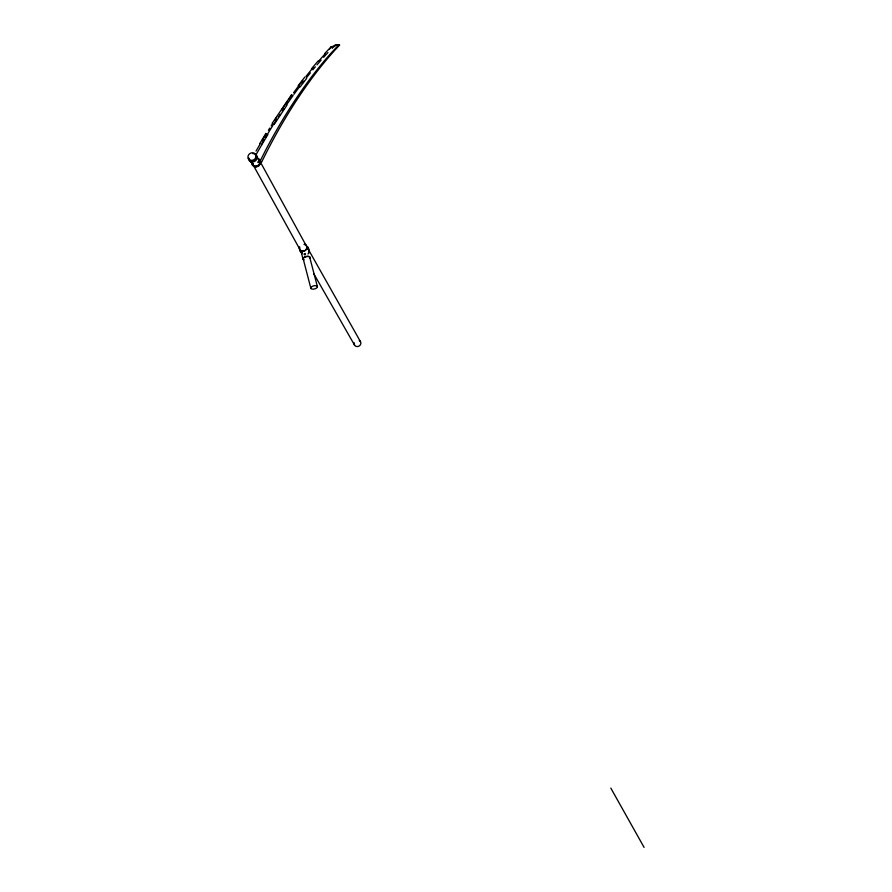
<?xml version="1.0" encoding="UTF-8"?>
<svg xmlns="http://www.w3.org/2000/svg" width="892" height="892" viewBox="0 0 892 892"><rect width="100%" height="100%" fill="white"/><g stroke="black" fill="none" stroke-linecap="round" stroke-linejoin="round"><path stroke-width="1.34" d="M259.238 163.894L259.628 163.002M255.536 155.576L261.702 144.872M259.661 143.802L265.894 133.387M261.668 144.917L267.89 134.525M324.643 53.62L330.999 46.941L332.571 47.856M272.205 123.263L291.628 94.574M274.145 124.49L286.99 105.122M300.058 86.981L306.647 78.418M298.207 85.643L304.819 77.069M311.431 68.862L318.054 61.035M339.584 45.102L338.715 44.957L332.259 51.825A218.841 79.12 -64.7 0 0 265.604 150.246L260.286 160.794L261.512 162.377A216.366 78.161 -64.8 0 1 339.584 45.124L335.76 44.778L331.501 47.064A263.475 94.73 -64.4 0 0 329.639 49.004M256.929 165.767L257.844 165.321M338.715 44.957L335.916 45.381L332.616 47.588L331.501 47.064M254.12 165.678L255 165.945M332.326 47.767L330.977 46.975M249.08 158.163C249.448 164.741 260.007 159.568 255.513 155.052L258.747 159.668M610.819 788.104L644.091 847.4M249.537 159.891L252.782 164.496L252.436 163.682M250.106 160.582L252.704 164.262M257.387 157.572L258.669 159.423M313.951 274.045L354.592 345.182M260.174 161.898A3.869 3.401 -35.2 0 1 253.295 165.221L299.968 249.582M259.817 161.062A3.869 3.345 -29 0 0 259.249 160.393A3.869 3.401 -35.2 0 1 259.828 161.073L306.224 245.679M308.543 249.76L360.468 341.647M259.316 160.348L259.672 161.173M309.714 257.231L317.429 286.778A3.401 1.606 -14.2 0 1 312.412 289.142A3.401 1.606 -14.2 0 1 312.479 286.276A3.401 1.606 -14.2 0 1 317.429 286.778M303.202 258.87L310.895 288.439M300.972 251.221L302.957 258.847M258.334 158.598A4.56 4.003 -35.2 0 1 260.13 163.47A4.56 4.003 -35.2 0 1 255.19 166.614A4.56 4.003 -35.2 0 1 251.678 162.835M252.915 153.625A4.571 4.014 -35.2 0 1 257.208 157.405A4.571 4.014 -35.2 0 1 252.704 161.998A4.571 4.014 -35.2 0 1 248.422 158.23M259.717 164.585A3.869 3.401 -35.2 0 1 253.272 165.187M252.927 164.373A3.869 3.401 -35.2 0 1 252.815 163.459M260.163 161.865A3.869 3.345 -29 0 1 255.402 166.47M254.51 166.202A3.869 3.345 -29 0 1 253.752 165.711M252.849 164.228A3.869 3.345 -29 0 1 252.759 163.347M305.789 245.211A3.691 3.233 -29.1 0 1 306.045 249.459A3.691 3.233 -29.1 0 1 301.552 250.897A3.691 3.233 -29.1 0 1 299.745 247.151M304.205 244.464A3.691 3.233 -29.1 0 1 305.064 244.731M359.275 340.577A3.423 3.055 -29.2 0 1 360.524 344.535A3.423 3.055 -29.2 0 1 356.309 346.442A3.423 3.055 -29.2 0 1 354.325 342.818M307.227 248.567A3.39 1.639 -14.1 0 1 307.651 249.325M301.998 252.302A3.624 1.751 -14.1 0 1 301.44 252.035A3.969 3.49 -29.1 0 0 301.987 253.718M301.083 251.667A3.624 1.751 -14.1 0 1 301.095 250.73M307.026 248.823A3.624 1.751 -14.1 0 1 307.93 249.459M303.982 259.929A3.624 1.751 -14.1 0 1 303.615 257.699A3.624 1.751 -14.1 0 1 308.019 256.283A3.624 1.751 -14.1 0 1 309.903 258.022M303.637 259.628A3.39 1.639 -14.1 0 1 306.112 256.673A3.39 1.639 -14.1 0 1 309.702 258.089M304.283 244.185A3.981 3.49 -29.1 0 1 306.87 248.4A3.981 3.49 -29.1 0 1 302.042 251.299A3.981 3.49 -29.1 0 1 299.456 247.084M308.208 248.924A3.969 3.49 -29.1 0 1 308.041 254.008M307.996 249.113A3.679 3.222 -29.1 0 1 308.966 251.388M308.81 252.258A3.679 3.222 -29.1 0 1 308.431 253.094M301.909 252.77A3.679 3.222 -29.1 0 1 301.808 251.923M256.049 151.094A263.475 94.73 -64.4 0 1 260.118 144.069M262.159 140.59A263.475 94.73 -64.4 0 1 266.307 133.722M268.392 130.321A263.475 94.73 -64.4 0 1 269.797 128.069M271.19 125.839A263.475 94.73 -64.4 0 1 272.606 123.609M274.725 120.297A263.475 94.73 -64.4 0 1 276.855 117.019M281.861 109.482A263.475 94.73 -64.4 0 1 287.637 101.086M289.086 99.023A263.475 94.73 -64.4 0 1 291.985 94.953M293.624 92.701A263.475 94.73 -64.4 0 1 302.678 80.637M305.978 76.422A263.475 94.73 -64.4 0 1 313.415 67.279M318.377 61.459A263.475 94.73 -64.4 0 1 324.956 54.044M261.925 143.445A263.497 94.641 -64.4 0 1 263.976 139.977M265.359 137.68A263.497 94.641 -64.4 0 1 266.741 135.394M267.433 134.257A263.497 94.641 -64.4 0 1 273.019 125.259M273.733 124.144A263.497 94.641 -64.4 0 1 276.553 119.74M278.694 116.462A263.497 94.641 -64.4 0 1 280.121 114.299M282.262 111.076A263.497 94.641 -64.4 0 1 283.701 108.947M286.588 104.743A263.497 94.641 -64.4 0 1 293.111 95.489M293.925 94.351A263.497 94.641 -64.4 0 1 299.679 86.569M302.154 83.313A263.497 94.641 -64.4 0 1 303.804 81.172M306.279 77.994A263.497 94.641 -64.4 0 1 310.405 72.832M312.88 69.799A263.497 94.641 -64.4 0 1 315.367 66.822M317.017 64.871A263.497 94.641 -64.4 0 1 321.131 60.087M323.606 57.3A263.497 94.641 -64.4 0 1 327.944 52.528M258.044 162.188L258.791 161.385L258.044 162.188M304.194 254.086C305.164 256.863 306.558 251.867 304.194 254.086M300.069 250.697L300.805 252.347L300.136 250.797M307.874 247.14L308.61 248.801L307.874 247.14M251.867 160.448A4.204 3.691 -35.2 0 0 255.502 154.338A4.204 3.691 -35.2 0 0 248.5 155.007A4.204 3.691 -35.2 0 0 251.867 160.448"/></g></svg>
